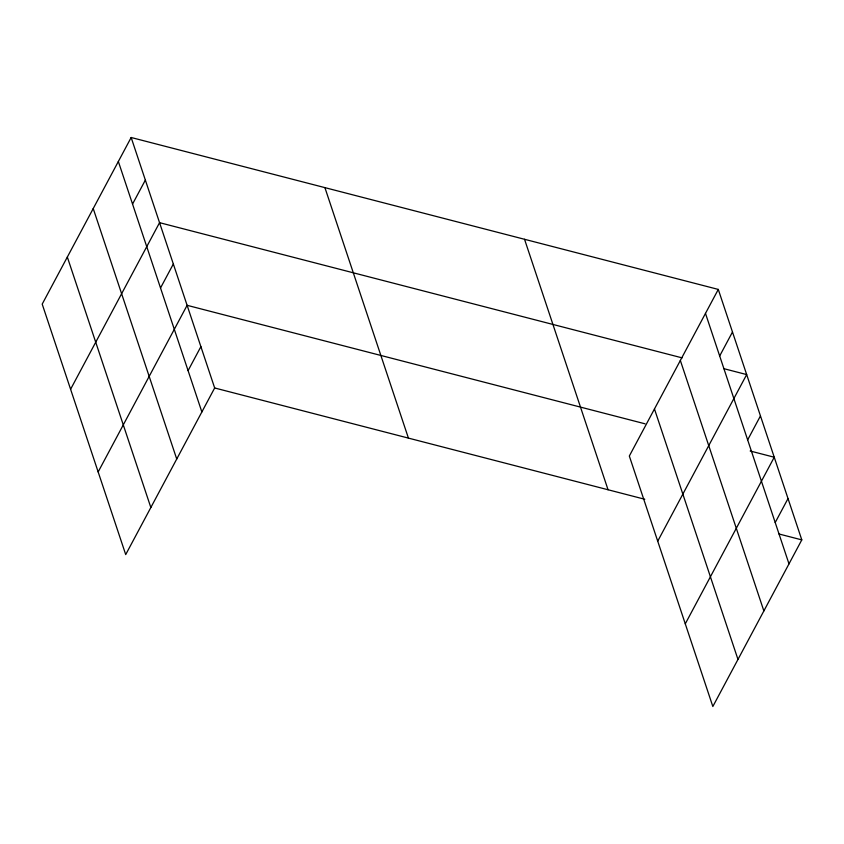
<?xml version="1.0" encoding="UTF-8"?>
<svg xmlns="http://www.w3.org/2000/svg" width="844" height="844" viewBox="0 0 844 844"><rect width="100%" height="100%" fill="white"/><g stroke="black" fill="none" stroke-linecap="round" stroke-linejoin="round"><path stroke-width="1.27" d="M131.158 137.498L42.2 304.114L125.714 554.582L214.671 387.976L131.158 137.498L718.286 289.418L801.8 539.886L712.842 706.502L629.329 456.024L718.286 289.418M132.55 204.069L145.358 180.078M70.59 389.274L159.558 222.668L682.1 357.867M160.529 287.973L173.337 263.993M98.157 471.933L187.115 305.317L645.069 423.815M188.085 370.632L200.893 346.652M719.679 355.978L732.486 331.998M657.719 541.183L746.676 374.578L723.888 368.68M747.657 439.893L760.465 415.902M685.275 623.843L774.243 457.226L750.179 451.002M775.214 522.541L788.022 498.561M214.671 387.976L644.774 499.258M779.001 533.988L801.8 539.886M705.479 313.398L788.992 563.876M680.348 360.462L763.862 610.94M654.459 408.96L737.972 659.428M524.535 239.285L608.049 489.752M324.908 187.632L408.422 438.11M118.35 161.489L201.864 411.956M93.22 208.552L176.734 459.031M67.33 257.051L150.844 507.518"/></g></svg>
